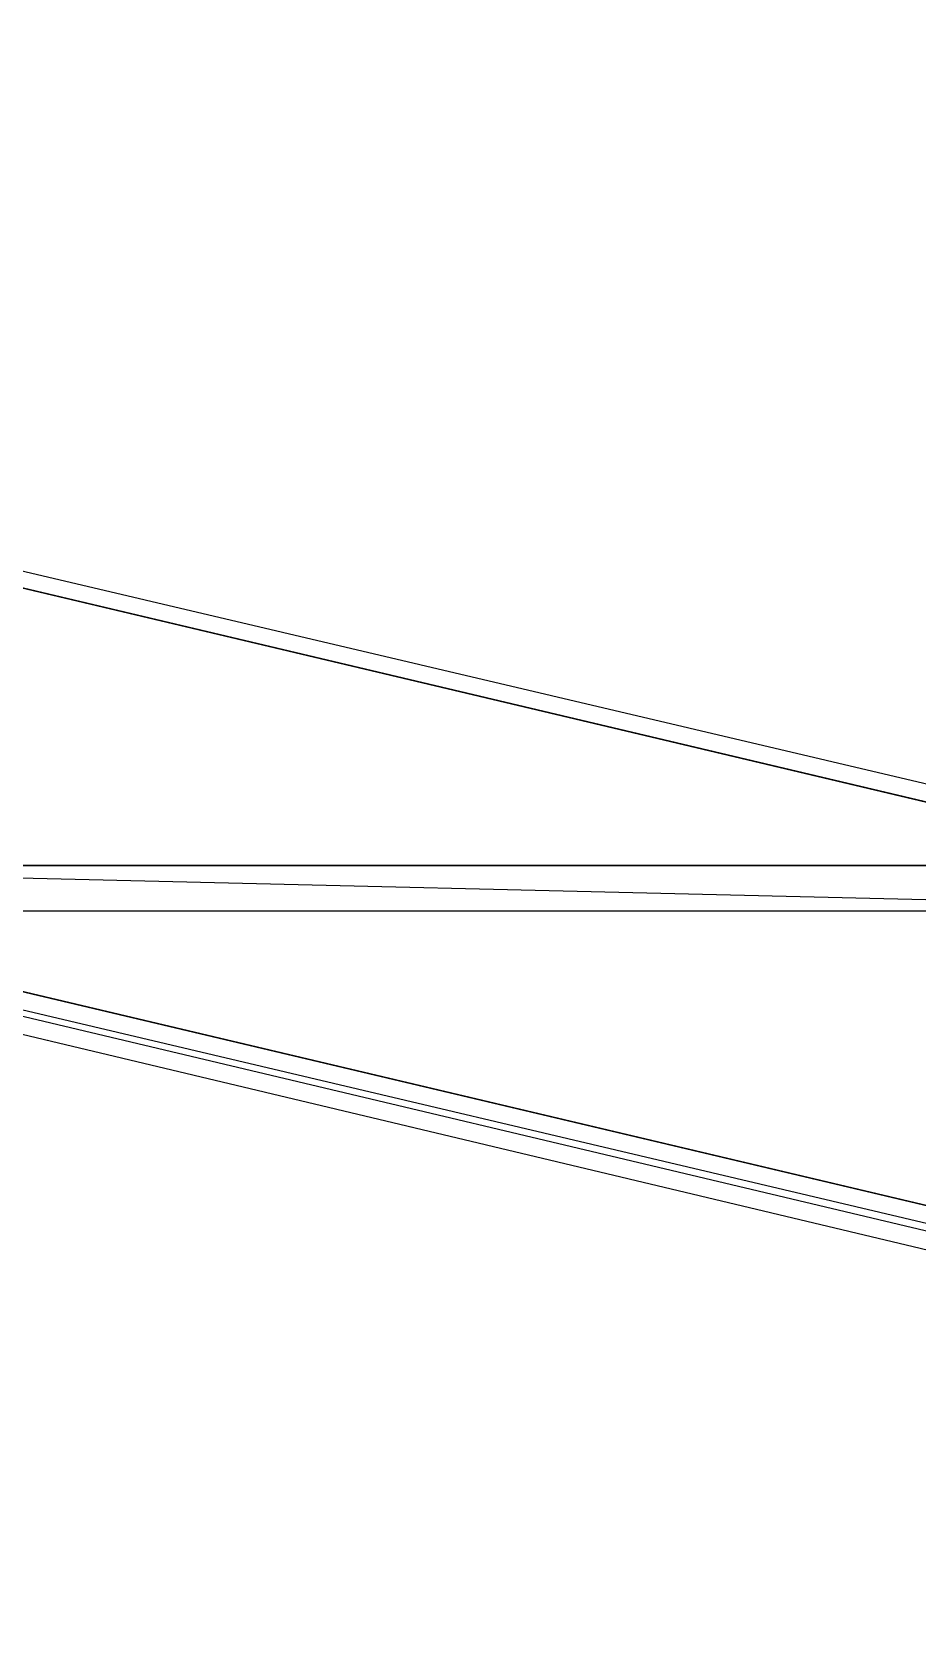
# Model space of a CAD drawing. Header units: feet. Extents: x -84 to 198, y -22 to 181.
# Drawn here: x 109.49 to 116.26, y 35.44 to 47.6 of the extents above; entities that cross this region are included whole.
import ezdxf

# ---------------------------------------------------------------- set-up
doc = ezdxf.new("R2010")
doc.units = ezdxf.units.FT
for name, color, linetype in [('A-AREA-COMUN', 252, 'CONTINUOUS'), ('A-AREA-UNIDAD', 30, 'CONTINUOUS'), ('A-LINEA', 7, 'CONTINUOUS'), ('A-MURO-CONCRETO', 8, 'CONTINUOUS')]:
    doc.layers.add(name, color=color, linetype=linetype)

msp = doc.modelspace()

# ---------------------------------------------------------------- linework, layer by layer
at = {"layer": 'A-AREA-COMUN'}
msp.add_lwpolyline([(106.16, 44.2489), (119.76, 41.0489), (119.84, 40.32), (122.08, 39.8756), (122.112, 39.6444), (122.48, 39.5556), (123.36, 42.3644), (123.712, 45.6), (123.712, 46.6489), (123.12, 50.24), (122.112, 52.8533), (121.792, 52.96), (121.792, 53.4933), (120.16, 55.9289), (119.76, 55.9644), (119.712, 56.4444), (117.568, 58.4889), (116.96, 58.4889), (116.928, 59.1644), (114.608, 59.6089), (114.4, 59.8044), (114.528, 61.12)], dxfattribs=at)
at = {"layer": 'A-AREA-UNIDAD'}
msp.add_lwpolyline([(116.88, 33.6889), (119.44, 35.6444), (119.552, 36.16), (120, 36.16), (120.48, 36.7644), (120.8, 36.7644), (121.28, 37.2089), (121.68, 37.8844), (121.68, 38.3289), (122.112, 38.88), (121.84, 39.1644), (121.84, 39.6444), (119.76, 40.0889), (119.328, 38.1156), (118.24, 38.0444), (116.56, 38.24), (105.44, 40.8889)], dxfattribs=at)
at = {"layer": 'A-LINEA'}
for p, q in [((103.4533, 41.5378), (117.36, 38.2578)), ((117.32, 38.2044), (103.4933, 41.4844))]:
    msp.add_line(p, q, dxfattribs=at)
msp.add_lwpolyline([(106.04, 44.1511), (105.3467, 41.2311), (119.16, 37.9644), (119.84, 40.8844), (106.04, 44.1511)], dxfattribs=at)
at = {"layer": 'A-MURO-CONCRETO'}
for points in [[(106.04, 44.1511), (118.3733, 41.2311), (105.3467, 41.2311), (106.04, 44.1511), (106.04, 44.1511)], [(105.3467, 41.2311), (106.8133, 40.8844), (119.84, 40.8844), (105.3467, 41.2311)], [(105.3467, 41.2311), (118.3733, 41.2311), (119.84, 40.8844), (105.3467, 41.2311), (105.3467, 41.2311)], [(106.8133, 40.8844), (119.84, 40.8844), (119.16, 37.9644), (106.8133, 40.8844), (106.8133, 40.8844)]]:
    msp.add_lwpolyline(points, dxfattribs=at)

doc.saveas('drawing.dxf')
